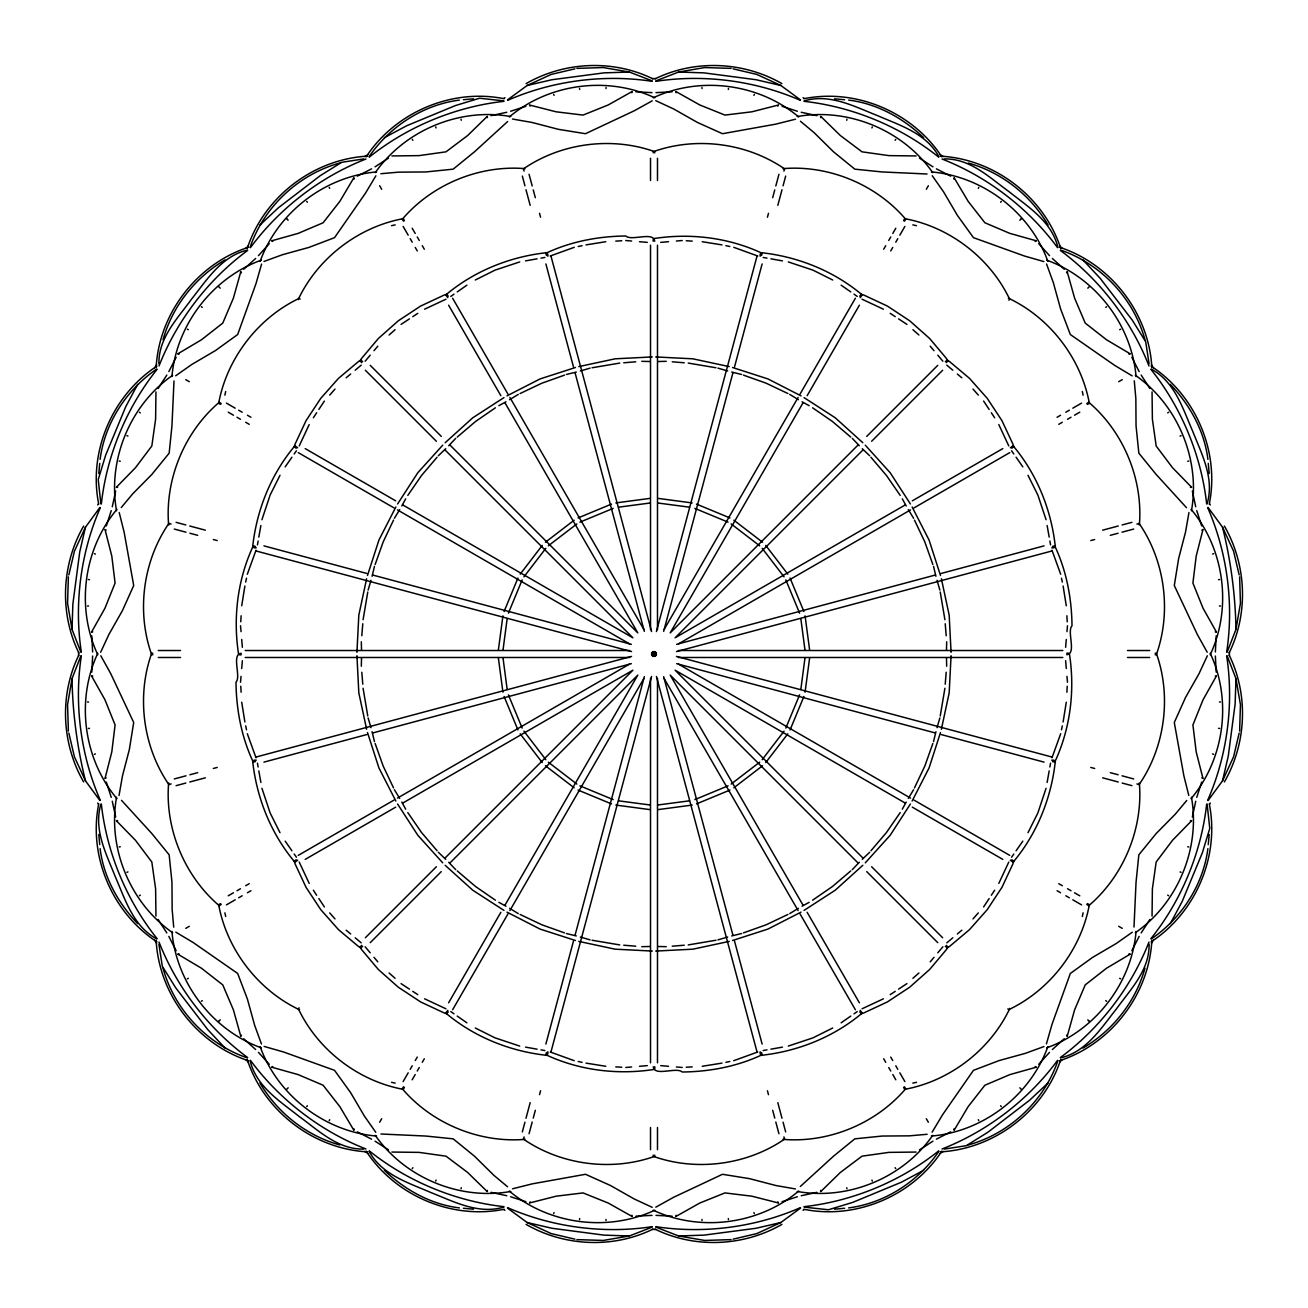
<?xml version="1.0" encoding="UTF-8"?>
<svg xmlns="http://www.w3.org/2000/svg" width="1308" height="1308" viewBox="0 0 1308 1308"><rect width="100%" height="100%" fill="white"/><g stroke="black" fill="none" stroke-linecap="round" stroke-linejoin="round"><path stroke-width="1.5" d="M155.946 391.909L155.619 419.1L151.826 445.995L135.492 467.692L116.494 487.148M1152.054 916.09L1152.381 888.9L1156.174 862.005L1172.508 840.308L1191.506 820.852M173.997 380.971L171.953 425.868L169.157 453.173L151.826 474.461L132.697 493.852L121.252 507.537M1134.003 927.029L1136.047 882.132L1138.843 854.827L1156.174 833.539L1175.303 814.148L1186.748 800.463M487.344 117.606L487.377 116.51M820.623 1191.49L820.656 1190.394M356.937 655.717L358.817 692.864L366.616 729.226M361.319 666.246L361.515 658.12M946.485 649.88L946.681 641.754M951.063 652.283L949.183 615.136L941.384 578.774M68.376 576.893L67.558 603.315L72.022 629.361L80.851 652.103M1239.624 731.107L1240.442 704.685L1235.978 678.639L1227.149 655.897M72.022 629.361L72.872 604.018L79.739 551.878L85.478 527.173L99.898 507.488M1235.978 678.639L1235.128 703.982L1228.261 756.122L1222.522 780.827L1208.101 800.512M547.823 256.254C548.363 253.932 547.006 251.79 544.341 252.951C508.469 257.267 473.758 271.459 446.028 294.725M760.177 1051.746C759.637 1054.068 760.994 1056.21 763.659 1055.049C799.531 1050.733 834.242 1036.541 861.972 1013.275M91.822 672.05L92.639 656.011M1215.361 651.989L1216.178 635.95M654.768 152.856L654.638 151.646C611.588 136.326 560.985 142.981 523.364 168.928L524.083 171.103M653.232 1155.144L653.362 1156.354C696.412 1171.674 747.015 1165.019 784.636 1139.072L783.917 1136.897M240.77 621.774L241.113 615.774M241.718 605.768L244.89 586.033M1066.282 702.232L1063.11 721.967M1066.887 692.226L1067.23 686.226M605.964 88.568L606.045 87.489M701.955 1220.511L702.036 1219.432M361.809 635.753L362.774 623.753M363.084 619.747L367.761 592.05M944.916 688.253L940.239 715.95M945.226 684.248L946.191 672.247M240.525 682.236L241.032 676.367M241.702 668.535L242.372 660.704M1065.628 647.296L1066.298 639.465M1066.968 631.633L1067.475 625.764M98.803 473.512L99.735 463.392M100.111 459.337C104.803 422.942 126.549 389.719 156.698 369.069M1207.889 848.663C1203.197 885.058 1181.451 918.281 1151.302 938.931M1208.265 844.608L1209.197 834.488M116.543 797.242C107.436 848.336 130.113 903.06 172.672 932.751M1191.457 510.758C1200.564 459.664 1177.887 404.94 1135.328 375.249M498.413 649.749L502.926 615.839M502.991 650.256L507.177 618.537M805.009 657.744L800.823 689.463M809.587 658.251L805.074 692.161M98.738 803.815C88.11 856.25 112.243 912.657 156.927 941.891M100.88 804.175C93.342 829.779 106.275 853.813 115.447 877.079C125.404 900.002 133.252 926.162 156.698 938.931M1207.12 503.825C1214.658 478.221 1201.725 454.187 1192.553 430.921C1182.595 407.998 1174.747 381.838 1151.302 369.069M1209.262 504.185C1219.89 451.751 1195.757 395.343 1151.073 366.109M101.337 503.858C106.749 455.348 126.565 407.507 157.042 369.379M1206.663 804.142C1201.251 852.653 1181.435 900.493 1150.958 938.621M654.719 241.261C653.787 231.107 631.224 241.391 625.813 235.996C598.41 236.274 570.958 241.473 546.106 253.147M653.281 1066.739C654.213 1076.893 676.776 1066.609 682.187 1072.004C709.59 1071.726 737.042 1066.527 761.894 1054.853M154.802 367.793L156.535 364.785M579.542 1219.612L579.673 1218.549M728.327 89.451L728.458 88.388M1153.198 940.207L1151.465 943.215M81.309 655.978C73.984 704.244 80.736 755.583 100.307 800.3M1226.691 652.022C1234.016 603.756 1227.264 552.417 1207.693 507.7M156.143 367.466C159.085 313.397 196.919 264.102 248.373 247.277M158.906 363.771C158.415 337.856 177.332 318.792 191.54 299.14C207.089 279.569 221.444 256.335 247.392 250.073M1149.094 944.229C1149.585 970.144 1130.668 989.208 1116.46 1008.86C1100.911 1028.431 1086.556 1051.665 1060.608 1057.927M1151.858 940.534C1148.915 994.603 1111.081 1043.898 1059.627 1060.723M545.91 1054.411L546.482 1052.499M762.09 253.588L761.518 255.501M171.937 376.541C176.351 324.825 212.419 277.836 261.224 260.178M1136.063 931.46C1131.649 983.175 1095.581 1030.164 1046.776 1047.822M80.851 655.897L72.022 678.639L67.558 704.685L68.376 731.107M1227.149 652.103L1235.978 629.361L1240.442 603.315L1239.624 576.893M119.044 795.477L122.462 775.955L129.328 749.598L133.71 722.49L110.69 673.555L100.814 655.782M1188.956 512.523L1185.539 532.045L1178.671 558.402L1174.29 585.51L1197.31 634.445L1207.186 652.218M257.447 544.864L258.134 540.989M258.821 537.114L260.881 525.522M1047.119 782.478L1049.18 770.886M1049.866 767.011L1050.553 763.136M461.054 1188.809L461.25 1187.729M846.75 120.271L846.946 119.192M245.691 582.109L246.509 578.185M1061.491 729.815L1062.309 725.891M224.894 395.179L225.679 391.501M1082.321 916.499L1083.106 912.82M112.275 506.768L115.66 491.072M1192.34 816.928L1195.725 801.232M68.834 574.915L74.425 551.175L85.478 527.173M1239.167 733.085L1233.575 756.825L1222.522 780.827M367.499 575.455L378.928 540.057L395.866 506.964M372.061 576.305L374.464 566.413M933.536 741.587L935.939 731.695M940.501 732.545L929.072 767.943L912.134 801.036M353.945 1130.047L354.19 1128.984M953.81 179.016L954.055 177.953M105.081 778.244L111.801 751.904L115.088 724.943L104.951 699.764L91.625 676.056M1202.919 529.756L1196.199 556.096L1192.912 583.057L1203.049 608.236L1216.375 631.944M522.333 1131.927L524.949 1122.166M525.996 1118.258L530.181 1102.644M545.877 1044.062L573.444 941.204M575.013 935.384L644.337 676.628M656.42 631.535L756.972 256.286M767.436 217.226L768.483 213.318M772.668 197.704L774.761 189.889M775.808 185.981L778.947 174.275M529.053 1133.725L532.192 1122.019M533.239 1118.111L535.332 1110.296M539.517 1094.682L540.564 1090.774M551.028 1051.714L651.58 676.465M663.663 631.372L732.987 372.617M734.556 366.796L762.123 263.938M777.819 205.356L782.004 189.742M783.051 185.834L785.667 176.073M240.737 271.933L233.396 298.126L222.769 323.109L201.383 339.835L178.002 353.716M1067.263 1036.067L1074.604 1009.874L1085.231 984.891L1106.617 968.165L1129.998 954.284M261.584 264.102L255.992 283.64L237.664 334.537L215.411 350.593L191.916 364.392L175.697 375.772M1046.416 1043.898L1052.008 1024.36L1070.336 973.463L1092.589 957.407L1116.084 943.608L1132.303 932.228M631.862 92.754L632.156 91.707M675.844 1216.293L676.138 1215.246M366.616 578.774L358.817 615.136L356.937 652.283M368.12 590.088L370.982 580.327M937.019 727.673L939.88 717.912M941.384 729.226L949.183 692.864L951.063 655.717M404.401 1087.324L403.387 1089.368C358.425 1081.111 317.942 1050.046 298.338 1008.762L299.091 1007.83M903.599 220.676L904.613 218.632C949.575 226.889 990.058 257.954 1009.662 299.238L1008.909 300.17M106.308 525.93L111.245 510.643M1196.755 797.357L1201.692 782.07M261.927 519.717L270.151 494.996L280.01 475.294M1046.073 788.283L1037.849 813.004L1027.99 832.706M753.948 95.402L754.307 94.372M553.693 1213.628L554.052 1212.598M375.134 564.516L383.211 541.839L393.544 520.077M932.866 743.484L924.789 766.161L914.455 787.923M247.31 574.261L256.008 550.243M1051.992 757.757L1060.69 733.739M163.026 339.769C172.362 306.252 195.17 277.525 225.058 259.9M1144.974 968.231C1135.638 1001.748 1112.83 1030.475 1082.942 1048.1M97.789 653.248C75.766 700.254 83.499 758.983 116.935 798.681M1210.211 654.752C1232.234 607.746 1224.501 549.017 1191.065 509.319M504.087 611.506L517.952 578.038M508.387 613.174L522.17 579.902M799.613 694.826L785.83 728.098M803.913 696.494L790.048 729.962M78.889 654.997C59.301 694.859 61.509 743.533 83.614 781.922M1229.111 653.003C1248.699 613.141 1246.491 564.467 1224.386 526.078M159.02 365.929C176.809 320.476 208.332 279.405 247.637 250.449M1148.98 942.071C1131.191 987.524 1099.668 1028.595 1060.363 1057.551M97.74 504.953L98.084 504.12M78.578 652.267L78.578 655.733M245.888 248.34L248.34 245.888M435.678 1181.075L436.087 1180.061M871.913 127.939L872.322 126.925M1062.112 1059.66L1059.66 1062.112M1229.422 655.733L1229.422 652.267M1209.916 803.88L1210.26 803.047M448.252 1011.803L446.846 1013.749L444.279 1012.997L420.587 1001.912L398.319 987.213L378.355 969.506L361.515 949.494L360.125 947.205L361.646 945.357M859.748 296.197L861.155 294.251L863.721 295.003L887.413 306.088L909.681 320.787L929.645 338.494L946.485 358.506L947.875 360.795L946.354 362.643M100.307 507.7C80.736 552.417 73.984 603.756 81.309 652.022M1207.693 800.3C1227.264 755.583 1234.016 704.244 1226.691 655.978M247.277 248.373C264.102 196.919 313.397 159.085 367.466 156.143M250.073 247.392C264.003 206.778 298.387 174.438 339.769 163.026M968.231 1144.974C1009.612 1133.562 1043.997 1101.222 1057.927 1060.608M1060.723 1059.627C1043.898 1111.081 994.603 1148.915 940.534 1151.858M445.963 1012.784L447.826 1010.332M862.037 295.216L860.173 297.668M260.178 261.224C277.836 212.419 324.825 176.351 376.541 171.937M1047.822 1046.776C1030.164 1095.581 983.175 1131.649 931.46 1136.063M83.614 526.078C61.509 564.467 59.301 613.141 78.889 653.003M1224.386 781.922C1246.491 743.533 1248.699 694.859 1229.111 654.997M100.667 652.202L109.022 634.233L122.462 610.542L133.71 585.51L124.146 532.258L119.208 512.54M1207.333 655.798L1198.978 673.767L1185.539 697.458L1174.29 722.49L1183.854 775.742L1188.792 795.46M299.205 445.946L309.195 424.593M998.805 883.407L1008.795 862.054M329.207 1120.645L329.681 1119.664M978.319 188.336L978.793 187.355M168.846 371.586L176.171 357.28M1131.829 950.72L1139.154 936.414M137.683 384.356L125.732 406.723L105.605 455.315L98.231 479.578L100.88 503.825M783.917 171.103L784.636 168.928C747.015 142.981 696.412 136.326 653.362 151.646L653.232 152.856M524.083 1136.897L523.364 1139.072C560.985 1165.019 611.588 1171.674 654.638 1156.354L654.768 1155.144M1170.317 923.644L1182.269 901.277L1202.395 852.685L1209.769 828.422L1207.12 804.175M397.599 503.972L417.792 472.76L442.725 445.161M401.785 505.967L405.676 498.839M902.324 809.161L906.215 802.033M910.401 804.028L890.208 835.24L865.275 862.839M253.147 546.106C237.843 578.904 233.118 616.117 238.236 651.875C238.203 653.804 239.135 655.586 241.261 654.719M240.95 1036.165L241.473 1035.2M1066.527 272.8L1067.05 271.835M1054.853 761.894C1070.157 729.096 1074.882 691.883 1069.764 656.125C1069.797 654.196 1068.865 652.414 1066.739 653.281M91.625 631.944L104.951 608.236L115.088 583.057L111.801 556.096L105.081 529.756M1216.375 676.056L1203.049 699.764L1192.912 724.943L1196.199 751.904L1202.919 778.244M379.647 1122.248L381.691 1118.716M403.126 1081.569L408.178 1072.822M410.205 1069.323L412.233 1065.807M415.257 1060.559L417.285 1057.06M448.611 1002.795L500.85 912.297M504.872 905.349L637.797 675.108L449.821 863.1M664.186 629.41L798.109 397.436M800.12 393.97L855.383 298.24M883.685 249.223L885.712 245.708M888.737 240.459L890.764 236.961M892.792 233.462L895.817 228.213M412.183 1079.787L415.208 1074.538M417.236 1071.039L419.263 1067.541M422.288 1062.292L424.315 1058.777M452.617 1009.76L507.88 914.03M509.891 910.564L643.814 678.59M803.128 402.651L670.203 632.892L858.179 444.9M807.15 395.703L859.389 305.205M890.715 250.94L892.743 247.441M895.767 242.193L897.795 238.677M899.822 235.178L904.874 226.431M926.309 189.284L928.353 185.752M353.716 178.002L339.835 201.383L323.109 222.769L298.126 233.396L271.933 240.737M954.284 1129.998L968.165 1106.617L984.891 1085.231L1009.874 1074.604L1036.067 1067.263M375.87 175.812L365.423 193.257L334.537 237.664L308.884 247.425L282.61 254.668L264.003 261.453M932.13 1132.188L942.577 1114.743L973.463 1070.336L999.116 1060.575L1025.39 1053.332L1043.997 1046.547M777.868 106.144L778.44 105.212M529.56 1202.788L530.132 1201.856M394.411 518.262L399.692 509.58M908.308 798.42L913.589 789.738M158.121 388.541L166.835 375.053M1141.165 932.947L1149.879 919.459M313.348 417.792L316.65 412.772M318.858 409.437L324.384 401.066M983.616 906.935L989.142 898.563M991.35 895.228L994.652 890.208M895.113 140.299L895.735 139.4M412.265 1168.6L412.887 1167.701M407.802 495.405L421.47 475.572L437.085 457.228M900.198 812.595L886.53 832.428L870.915 850.772M285.177 466.874L291.929 457.211M294.169 453.99L296.425 450.769M1011.575 857.23L1013.831 854.01M1016.071 850.789L1022.823 841.126M116.935 509.319C83.499 549.017 75.766 607.746 97.789 654.752M1191.065 798.681C1224.501 758.983 1232.234 700.254 1210.211 653.248M520.192 574.163L542.248 545.42M523.919 576.877L545.828 548.314M784.081 731.123L762.172 759.686M787.808 733.837L765.752 762.58M250.449 247.637C279.405 208.332 320.476 176.809 365.929 159.02M1057.551 1060.363C1028.595 1099.668 987.524 1131.191 942.071 1148.98M364.785 156.535L367.793 154.802M306.71 1106.601L307.364 1105.75M1000.636 202.25L1001.29 201.399M943.215 1151.465L940.207 1153.198M362.643 946.354L360.795 947.875L358.506 946.485L338.494 929.645L320.787 909.681L306.088 887.413L295.003 863.721L294.251 861.155L296.197 859.748M945.357 361.646L947.205 360.125L949.494 361.515L969.506 378.355L987.213 398.319L1001.912 420.587L1012.997 444.279L1013.749 446.846L1011.803 448.252M366.109 156.927C395.343 112.243 451.751 88.11 504.185 98.738M369.069 156.698C389.719 126.549 422.942 104.803 459.337 100.111M848.663 1207.889C885.058 1203.197 918.281 1181.451 938.931 1151.302M941.891 1151.073C912.657 1195.757 856.25 1219.89 803.815 1209.262M375.249 172.672C404.94 130.113 459.664 107.436 510.758 116.543M932.751 1135.328C903.06 1177.887 848.336 1200.564 797.242 1191.457M783.149 168.912L783.394 168.601C828.961 164.939 876.098 184.477 905.725 219.27L904.482 221.183M524.851 1139.088L524.606 1139.399C479.039 1143.061 431.902 1123.523 402.275 1088.73L403.518 1086.817M365.145 361.204L370.213 355.187M374.006 350.675L377.799 346.179M930.201 961.821L933.994 957.325M937.787 952.813L942.855 946.796M218.55 1021.434L219.254 1020.6M219.499 1020.681L220.202 1019.848M1087.798 288.152L1089.45 286.566M329.698 395.081L335.012 389.081M972.989 918.919L978.302 912.919M258.477 255.632L269.252 243.729M1038.748 1064.271L1049.523 1052.368M297.668 860.173L295.216 862.037M1010.332 447.826L1012.784 445.963M445.161 442.725L472.76 417.792L503.972 397.599M448.693 445.734L455.707 438.376M852.293 869.624L859.307 862.266M862.839 865.275L835.24 890.208L804.028 910.401M294.725 446.028C271.459 473.758 257.267 508.469 252.951 544.341C251.79 547.006 253.932 548.363 256.254 547.823M1013.275 861.972C1036.541 834.242 1050.733 799.531 1055.049 763.659C1056.21 760.994 1054.068 759.637 1051.746 760.177M365.341 937.754L436.381 866.714M444.9 858.179L632.892 670.203L402.651 803.128M866.714 436.381L937.754 365.341M370.246 942.659L441.286 871.619M863.1 449.821L675.108 637.797L905.349 504.872M871.619 441.286L942.659 370.246M487.148 116.494L467.692 135.492L445.995 151.826L419.1 155.619L391.909 155.946M820.852 1191.506L840.308 1172.508L862.005 1156.174L888.9 1152.381L916.09 1152.054M507.651 121.53L474.461 151.826L453.173 169.157L425.868 171.953L398.629 172.149L380.857 173.719M800.349 1186.47L833.539 1156.174L854.827 1138.843L882.132 1136.047L909.371 1135.851L927.143 1134.281M438.376 455.707L445.734 448.693M862.266 859.307L869.624 852.293M221.183 904.482L219.27 905.725C184.477 876.098 164.939 828.961 168.601 783.394L168.912 783.149M1086.817 403.518L1088.73 402.275C1123.523 431.902 1143.061 479.039 1139.399 524.606L1139.088 524.851M259.9 225.058L278.424 207.743L320.149 175.73L341.682 162.323L363.771 158.906M1048.1 1082.942L1029.576 1100.257L987.851 1132.27L966.318 1145.677L944.229 1149.094M243.729 269.252L255.632 258.477M1052.368 1049.523L1064.271 1038.748M389.081 335.012L395.081 329.698M912.919 978.302L918.919 972.989M1020.6 219.254L1021.434 218.55M1019.848 220.202L1020.681 219.499M286.566 1089.45L288.152 1087.798M457.228 437.085L475.572 421.47L495.405 407.802M850.772 870.915L832.428 886.53L812.595 900.198M346.179 377.799L350.675 374.006M355.187 370.213L361.204 365.145M946.796 942.855L952.813 937.787M957.325 933.994L961.821 930.201M172.672 375.249C130.113 404.94 107.436 459.664 116.543 510.758M1135.328 932.751C1177.887 903.06 1200.564 848.336 1191.457 797.242M545.42 542.248L574.163 520.192M548.314 545.828L576.877 523.919M759.686 762.172L731.123 784.081M762.58 765.752L733.837 787.808M156.927 366.109C112.243 395.343 88.11 451.751 98.738 504.185M1151.073 941.891C1195.757 912.657 1219.89 856.25 1209.262 803.815M369.379 157.042C407.507 126.565 455.348 106.749 503.858 101.337M938.621 1150.958C900.493 1181.435 852.653 1201.251 804.142 1206.663M201.399 1001.29L202.25 1000.636M1105.75 307.364L1106.601 306.71M507.488 99.898L527.173 85.478L551.175 74.425L574.915 68.834M733.085 1239.167L756.825 1233.575L780.827 1222.522L800.512 1208.101M509.319 116.935C549.017 83.499 607.746 75.766 654.752 97.789M798.681 1191.065C758.983 1224.501 700.254 1232.234 653.248 1210.211M450.769 296.425L453.99 294.169M457.211 291.929L466.874 285.177M841.126 1022.823L850.789 1016.071M854.01 1013.831L857.23 1011.575M139.4 895.735L140.299 895.113M1167.701 412.887L1168.6 412.265M401.066 324.384L409.437 318.858M412.772 316.65L417.792 313.348M890.208 994.652L895.228 991.35M898.563 989.142L906.935 983.616M375.053 166.835L388.541 158.121M919.459 1149.879L932.947 1141.165M506.964 395.866L540.057 378.928L575.455 367.499M509.58 399.692L518.262 394.411M789.738 913.589L798.42 908.308M801.036 912.134L767.943 929.072L732.545 940.501M105.212 778.44L106.144 777.868M1201.856 530.132L1202.788 529.56M228.213 895.817L233.462 892.792M236.961 890.764L240.459 888.737M245.708 885.712L249.223 883.685M298.24 855.383L393.97 800.12M397.436 798.109L629.41 664.186M912.297 500.85L1002.795 448.611M1057.06 417.285L1060.559 415.257M1065.807 412.233L1069.323 410.205M1072.822 408.178L1081.569 403.126M1118.716 381.691L1122.248 379.647M185.752 928.353L189.284 926.309M226.431 904.874L235.178 899.822M238.677 897.795L242.193 895.767M247.441 892.743L250.94 890.715M305.205 859.389L395.703 807.15M678.59 643.814L910.564 509.891M914.03 507.88L1009.76 452.617M1058.777 424.315L1062.292 422.288M1067.541 419.263L1071.039 417.236M1074.538 415.208L1079.787 412.183M631.944 91.625L608.236 104.951L583.057 115.088L556.096 111.801L529.756 105.081M676.056 1216.375L699.764 1203.049L724.943 1192.912L751.904 1196.199L778.244 1202.919M652.218 100.814L634.445 110.69L585.51 133.71L558.402 129.328L532.045 122.462L512.523 119.044M655.782 1207.186L673.555 1197.31L722.49 1174.29L749.598 1178.671L775.955 1185.539L795.477 1188.956M1035.2 241.473L1036.165 240.95M271.835 1067.05L272.8 1066.527M498.839 405.676L505.967 401.785M802.033 906.215L809.161 902.324M171.103 783.917L168.928 784.636C142.981 747.015 136.326 696.412 151.646 653.362L152.856 653.232M1136.897 524.083L1139.072 523.364C1165.019 560.985 1171.674 611.588 1156.354 654.638L1155.144 654.768M384.356 137.683L406.723 125.732L455.315 105.605L479.578 98.231L503.825 100.88M923.644 1170.317L901.277 1182.269L852.685 1202.395L828.422 1209.769L804.175 1207.12M357.28 176.171L371.586 168.846M936.414 1139.154L950.72 1131.829M475.294 280.01L494.996 270.151L519.717 261.927M832.706 1027.99L813.004 1037.849L788.283 1046.073M1119.664 329.681L1120.645 329.207M187.355 978.793L188.336 978.319M520.077 393.544L541.839 383.211L564.516 375.134M787.923 914.455L766.161 924.789L743.484 932.866M424.593 309.195L445.946 299.205M862.054 1008.795L883.407 998.805M526.078 83.614C564.467 61.509 613.141 59.301 653.003 78.889M781.922 1224.386C743.533 1246.491 694.859 1248.699 654.997 1229.111M578.038 517.952L611.506 504.087M579.902 522.17L613.174 508.387M728.098 785.83L694.826 799.613M729.962 790.048L696.494 803.913M507.7 100.307C552.417 80.736 603.756 73.984 652.022 81.309M800.3 1207.693C755.583 1227.264 704.244 1234.016 655.978 1226.691M504.12 98.084L504.953 97.74M652.267 78.578L655.733 78.578M126.925 872.322L127.939 871.913M1180.061 436.087L1181.075 435.678M655.733 1229.422L652.267 1229.422M803.047 1210.26L803.88 1209.916M255.501 761.518L253.588 762.09M1052.499 546.482L1054.411 545.91M654.997 78.889C694.859 59.301 743.533 61.509 781.922 83.614M655.897 80.851L678.639 72.022L704.685 67.558L731.107 68.376M576.893 1239.624L603.315 1240.442L629.361 1235.978L652.103 1227.149M653.003 1229.111C613.141 1248.699 564.467 1246.491 526.078 1224.386M653.248 97.789C700.254 75.766 758.983 83.499 798.681 116.935M654.752 1210.211C607.746 1232.234 549.017 1224.501 509.319 1191.065M1008.386 298.469L1008.762 298.338C1050.046 317.942 1081.111 358.425 1089.368 403.387L1087.324 404.401M299.614 1009.531L299.238 1009.662C257.954 990.058 226.889 949.575 218.632 904.613L220.676 903.599M550.243 256.008L574.261 247.31M733.739 1060.69L757.757 1051.992M94.372 754.307L95.402 753.948M1212.598 554.052L1213.628 553.693M510.643 111.245L525.93 106.308M782.07 1201.692L797.357 1196.755M578.774 366.616L615.136 358.817L652.283 356.937M580.327 370.982L590.088 368.12M717.912 939.88L727.673 937.019M729.226 941.384L692.864 949.183L655.717 951.063M91.707 632.156L92.754 631.862M1215.246 676.138L1216.293 675.844M174.275 778.947L185.981 775.808M189.889 774.761L197.704 772.668M213.318 768.483L217.226 767.436M256.286 756.972L631.535 656.42M676.628 644.337L935.384 575.013M941.204 573.444L1044.062 545.877M1102.644 530.181L1118.258 525.996M1122.166 524.949L1131.927 522.333M176.073 785.667L185.834 783.051M189.742 782.004L205.356 777.819M263.938 762.123L366.796 734.556M372.617 732.987L631.372 663.663M676.465 651.58L1051.714 551.028M1090.774 540.564L1094.682 539.517M1110.296 535.332L1118.111 533.239M1122.019 532.192L1133.725 529.053M778.244 105.081L751.904 111.801L724.943 115.088L699.764 104.951L676.056 91.625M529.756 1202.919L556.096 1196.199L583.057 1192.912L608.236 1203.049L631.944 1216.375M795.46 119.208L775.742 124.146L722.49 133.71L697.458 122.462L673.767 109.022L655.798 100.667M512.54 1188.792L532.258 1183.854L585.51 1174.29L610.542 1185.539L634.233 1198.978L652.202 1207.333M1128.984 354.19L1130.047 353.945M177.953 954.055L179.016 953.81M566.413 374.464L576.305 372.061M731.695 935.939L741.587 933.536M527.173 85.478L551.878 79.739L604.018 72.872L629.361 72.022L652.103 80.851M780.827 1222.522L756.122 1228.261L703.982 1235.128L678.639 1235.978L655.897 1227.149M491.072 115.66L506.768 112.275M801.232 1195.725L816.928 1192.34M391.501 225.679L395.179 224.894M912.82 1083.106L916.499 1082.321M578.185 246.509L582.109 245.691M586.033 244.89L605.768 241.718M721.967 1063.11L702.232 1066.282M725.891 1062.309L729.815 1061.491M1187.729 461.25L1188.809 461.054M119.192 846.946L120.271 846.75M592.05 367.761L619.747 363.084M715.95 940.239L688.253 944.916M525.522 260.881L537.114 258.821M540.989 258.134L544.864 257.447M763.136 1050.553L767.011 1049.866M770.886 1049.18L782.478 1047.119M615.839 502.926L649.749 498.413M618.537 507.177L650.256 502.991M689.463 800.823L657.744 805.009M692.161 805.074L658.251 809.587M655.978 81.309C704.244 73.984 755.583 80.736 800.3 100.307M652.022 1226.691C603.756 1234.016 552.417 1227.264 507.7 1207.693M88.388 728.458L89.451 728.327M1218.549 579.673L1219.612 579.542M803.815 98.738C856.25 88.11 912.657 112.243 941.891 156.927M804.175 100.88C829.779 93.342 853.813 106.275 877.079 115.447C900.002 125.404 926.162 133.252 938.931 156.698M503.825 1207.12C478.221 1214.658 454.187 1201.725 430.921 1192.553C407.998 1182.595 381.838 1174.747 369.069 1151.302M504.185 1209.262C451.751 1219.89 395.343 1195.757 366.109 1151.073M797.242 116.543C848.336 107.436 903.06 130.113 932.751 172.672M510.758 1191.457C459.664 1200.564 404.94 1177.887 375.249 1135.328M463.392 99.735L473.512 98.803M834.488 1209.197L844.608 1208.265M660.704 242.372L668.535 241.702M676.367 241.032L682.236 240.525M625.764 1067.475L631.633 1066.968M639.465 1066.298L647.296 1065.628M623.753 362.774L635.753 361.809M672.247 946.191L684.248 945.226M87.489 606.045L88.568 605.964M1219.432 702.036L1220.511 701.955M615.774 241.113L621.774 240.77M686.226 1067.23L692.226 1066.887M152.856 654.768L151.646 654.638C136.326 611.588 142.981 560.985 168.928 523.364L171.103 524.083M1155.144 653.232L1156.354 653.362C1171.674 696.412 1165.019 747.015 1139.072 784.636L1136.897 783.917M656.011 92.639L672.05 91.822M635.95 1216.178L651.989 1215.361M576.893 68.376L603.315 67.558L629.361 72.022M731.107 1239.624L704.685 1240.442L678.639 1235.978M655.717 356.937L692.864 358.817L729.226 366.616M658.12 361.515L666.246 361.319M641.754 946.681L649.88 946.485M652.283 951.063L615.136 949.183L578.774 941.384M116.51 487.377L117.606 487.344M1190.394 820.656L1191.49 820.623M158.284 650.517L180.52 650.517M245.201 650.517L629.639 650.517M678.361 650.517L1062.799 650.517M1127.48 650.517L1149.716 650.517M158.284 657.483L180.52 657.483M245.201 657.483L629.639 657.483M678.361 657.483L1062.799 657.483M1127.48 657.483L1149.716 657.483M916.09 155.946L888.9 155.619L862.005 151.826L840.308 135.492L820.852 116.494M391.909 1152.054L419.1 1152.381L445.995 1156.174L467.692 1172.508L487.148 1191.506M927.029 173.997L882.132 171.953L854.827 169.157L833.539 151.826L814.148 132.697L800.463 121.252M380.971 1134.003L425.868 1136.047L453.173 1138.843L474.461 1156.174L493.852 1175.303L507.537 1186.748M1190.394 487.344L1191.49 487.377M116.51 820.623L117.606 820.656M641.754 361.319L649.88 361.515M658.12 946.485L666.246 946.681M678.639 72.022L703.982 72.872L756.122 79.739L780.827 85.478L800.512 99.898M629.361 1235.978L604.018 1235.128L551.878 1228.261L527.173 1222.522L507.488 1208.101M1051.746 547.823C1054.068 548.363 1056.21 547.006 1055.049 544.341C1050.733 508.469 1036.541 473.758 1013.275 446.028M256.254 760.177C253.932 759.637 251.79 760.994 252.951 763.659C257.267 799.531 271.459 834.242 294.725 861.972M635.95 91.822L651.989 92.639M656.011 1215.361L672.05 1216.178M686.226 240.77L692.226 241.113M702.232 241.718L721.967 244.89M605.768 1066.282L586.033 1063.11M615.774 1066.887L621.774 1067.23M1219.432 605.964L1220.511 606.045M87.489 701.955L88.568 702.036M672.247 361.809L684.248 362.774M688.253 363.084L715.95 367.761M619.747 944.916L592.05 940.239M623.753 945.226L635.753 946.191M625.764 240.525L631.633 241.032M639.465 241.702L647.296 242.372M660.704 1065.628L668.535 1066.298M676.367 1066.968L682.236 1067.475M834.488 98.803L844.608 99.735M848.663 100.111C877.047 103.561 903.109 118.129 923.644 137.683M459.337 1207.889C430.953 1204.439 404.891 1189.871 384.356 1170.317M463.392 1208.265L473.512 1209.197M658.251 498.413L692.161 502.926M657.744 502.991L689.463 507.177M650.256 805.009L618.537 800.823M649.749 809.587L615.839 805.074M804.142 101.337C852.653 106.749 900.493 126.565 938.621 157.042M503.858 1206.663C455.348 1201.251 407.507 1181.435 369.379 1150.958M1066.739 654.719C1076.893 653.787 1066.609 631.224 1072.004 625.813C1071.726 598.41 1066.527 570.958 1054.853 546.106M241.261 653.281C231.107 654.213 241.391 676.776 235.996 682.187C236.274 709.59 241.473 737.042 253.147 761.894M940.207 154.802L943.215 156.535M88.388 579.542L89.451 579.673M1218.549 728.327L1219.612 728.458M367.793 1153.198L364.785 1151.465M940.534 156.143C994.603 159.085 1043.898 196.919 1060.723 248.373M944.229 158.906C970.144 158.415 989.208 177.332 1008.86 191.54C1028.431 207.089 1051.665 221.444 1057.927 247.392M363.771 1149.094C337.856 1149.585 318.792 1130.668 299.14 1116.46C279.569 1100.911 256.335 1086.556 250.073 1060.608M367.466 1151.858C313.397 1148.915 264.102 1111.081 247.277 1059.627M253.588 545.91L255.501 546.482M1054.411 762.09L1052.499 761.518M931.46 171.937C983.175 176.351 1030.164 212.419 1047.822 261.224M376.541 1136.063C324.825 1131.649 277.836 1095.581 260.178 1046.776M763.136 257.447L767.011 258.134M770.886 258.821L782.478 260.881M525.522 1047.119L537.114 1049.18M540.989 1049.866L544.864 1050.553M119.192 461.054L120.271 461.25M1187.729 846.75L1188.809 846.946M725.891 245.691L729.815 246.509M578.185 1061.491L582.109 1062.309M801.232 112.275L816.928 115.66M912.82 224.894L916.499 225.679M391.501 1082.321L395.179 1083.106M491.072 1192.34L506.768 1195.725M733.085 68.834L756.825 74.425L780.827 85.478M574.915 1239.167L551.175 1233.575L527.173 1222.522M732.545 367.499L767.943 378.928L801.036 395.866M731.695 372.061L741.587 374.464M566.413 933.536L576.305 935.939M575.455 940.501L540.057 929.072L506.964 912.134M177.953 353.945L179.016 354.19M1128.984 953.81L1130.047 954.055M176.073 522.333L185.834 524.949M189.742 525.996L205.356 530.181M263.938 545.877L366.796 573.444M372.617 575.013L631.372 644.337M676.465 656.42L1051.714 756.972M1090.774 767.436L1094.682 768.483M1110.296 772.668L1118.111 774.761M1122.019 775.808L1133.725 778.947M174.275 529.053L185.981 532.192M189.889 533.239L197.704 535.332M213.318 539.517L217.226 540.564M256.286 551.028L631.535 651.58M676.628 663.663L935.384 732.987M941.204 734.556L1044.062 762.123M1102.644 777.819L1118.258 782.004M1122.166 783.051L1131.927 785.667M1036.067 240.737L1009.874 233.396L984.891 222.769L968.165 201.383L954.284 178.002M271.933 1067.263L298.126 1074.604L323.109 1085.231L339.835 1106.617L353.716 1129.998M1043.898 261.584L1024.36 255.992L973.463 237.664L957.407 215.411L943.608 191.916L932.228 175.697M264.102 1046.416L283.64 1052.008L334.537 1070.336L350.593 1092.589L364.392 1116.084L375.772 1132.303M1215.246 631.862L1216.293 632.156M91.707 675.844L92.754 676.138M717.912 368.12L727.673 370.982M580.327 937.019L590.088 939.88M220.676 404.401L218.632 403.387C226.889 358.425 257.954 317.942 299.238 298.338L300.17 299.091M1087.324 903.599L1089.368 904.613C1081.111 949.575 1050.046 990.058 1008.762 1009.662L1007.83 1008.909M782.07 106.308L797.357 111.245M510.643 1196.755L525.93 1201.692M788.283 261.927L813.004 270.151L832.706 280.01M519.717 1046.073L494.996 1037.849L475.294 1027.99M1212.598 753.948L1213.628 754.307M94.372 553.693L95.402 554.052M743.484 375.134L766.161 383.211L787.923 393.544M564.516 932.866L541.839 924.789L520.077 914.455M733.739 247.31L757.757 256.008M550.243 1051.992L574.261 1060.69M968.231 163.026C1001.748 172.362 1030.475 195.17 1048.1 225.058M339.769 1144.974C306.252 1135.638 277.525 1112.83 259.9 1082.942M696.494 504.087L729.962 517.952M694.826 508.387L728.098 522.17M613.174 799.613L579.902 785.83M611.506 803.913L578.038 790.048M942.071 159.02C987.524 176.809 1028.595 208.332 1057.551 247.637M365.929 1148.98C320.476 1131.191 279.405 1099.668 250.449 1060.363M803.047 97.74L803.88 98.084M1059.66 245.888L1062.112 248.34M126.925 435.678L127.939 436.087M1180.061 871.913L1181.075 872.322M248.34 1062.112L245.888 1059.66M504.12 1209.916L504.953 1210.26M296.197 448.252L294.251 446.846L295.003 444.279L306.088 420.587L320.787 398.319L338.494 378.355L358.506 361.515L360.795 360.125L362.643 361.646M1011.803 859.748L1013.749 861.155L1012.997 863.721L1001.912 887.413L987.213 909.681L969.506 929.645L949.494 946.485L947.205 947.875L945.357 946.354M1059.627 247.277C1111.081 264.102 1148.915 313.397 1151.858 367.466M1060.608 250.073C1101.222 264.003 1133.562 298.387 1144.974 339.769M163.026 968.231C174.438 1009.612 206.778 1043.997 247.392 1057.927M248.373 1060.723C196.919 1043.898 159.085 994.603 156.143 940.534M295.216 445.963L297.668 447.826M1012.784 862.037L1010.332 860.173M1046.776 260.178C1095.581 277.836 1131.649 324.825 1136.063 376.541M261.224 1047.822C212.419 1030.164 176.351 983.175 171.937 931.46M862.054 299.205L883.407 309.195M424.593 998.805L445.946 1008.795M187.355 329.207L188.336 329.681M1119.664 978.319L1120.645 978.793M936.414 168.846L950.72 176.171M357.28 1131.829L371.586 1139.154M804.028 397.599L835.24 417.792L862.839 442.725M802.033 401.785L809.161 405.676M498.839 902.324L505.967 906.215M503.972 910.401L472.76 890.208L445.161 865.275M761.894 253.147C729.096 237.843 691.883 233.118 656.125 238.236C654.196 238.203 652.414 239.135 653.281 241.261M546.106 1054.853C578.904 1070.157 616.117 1074.882 651.875 1069.764C653.804 1069.797 655.586 1068.865 654.719 1066.739M271.835 240.95L272.8 241.473M1035.2 1066.527L1036.165 1067.05M185.752 379.647L189.284 381.691M226.431 403.126L235.178 408.178M238.677 410.205L242.193 412.233M247.441 415.257L250.94 417.285M305.205 448.611L395.703 500.85M402.651 504.872L632.892 637.797L444.9 449.821M678.59 664.186L910.564 798.109M914.03 800.12L1009.76 855.383M1058.777 883.685L1062.292 885.712M1067.541 888.737L1071.039 890.764M1074.538 892.792L1079.787 895.817M228.213 412.183L233.462 415.208M236.961 417.236L240.459 419.263M245.708 422.288L249.223 424.315M298.24 452.617L393.97 507.88M397.436 509.891L629.41 643.814M905.349 803.128L675.108 670.203L863.1 858.179M912.297 807.15L1002.795 859.389M1057.06 890.715L1060.559 892.743M1065.807 895.767L1069.323 897.795M1072.822 899.822L1081.569 904.874M1118.716 926.309L1122.248 928.353M1129.998 353.716L1106.617 339.835L1085.231 323.109L1074.604 298.126L1067.263 271.933M178.002 954.284L201.383 968.165L222.769 984.891L233.396 1009.874L240.737 1036.067M1132.188 375.87L1114.743 365.423L1070.336 334.537L1060.575 308.884L1053.332 282.61L1046.547 264.003M175.812 932.13L193.257 942.577L237.664 973.463L247.425 999.116L254.668 1025.39L261.453 1043.997M1201.856 777.868L1202.788 778.44M105.212 529.56L106.144 530.132M789.738 394.411L798.42 399.692M509.58 908.308L518.262 913.589M919.459 158.121L932.947 166.835M375.053 1141.165L388.541 1149.879M890.208 313.348L895.228 316.65M898.563 318.858L906.935 324.384M401.066 983.616L409.437 989.142M412.772 991.35L417.792 994.652M1167.701 895.113L1168.6 895.735M139.4 412.265L140.299 412.887M812.595 407.802L832.428 421.47L850.772 437.085M495.405 900.198L475.572 886.53L457.228 870.915M841.126 285.177L850.789 291.929M854.01 294.169L857.23 296.425M450.769 1011.575L453.99 1013.831M457.211 1016.071L466.874 1022.823M733.837 520.192L762.58 542.248M731.123 523.919L759.686 545.828M576.877 784.081L548.314 762.172M574.163 787.808L545.42 765.752M1060.363 250.449C1099.668 279.405 1131.191 320.476 1148.98 365.929M247.637 1057.551C208.332 1028.595 176.809 987.524 159.02 942.071M1151.465 364.785L1153.198 367.793M201.399 306.71L202.25 307.364M1105.75 1000.636L1106.601 1001.29M156.535 943.215L154.802 940.207M361.646 362.643L360.125 360.795L361.515 358.506L378.355 338.494L398.319 320.787L420.587 306.088L444.279 295.003L446.846 294.251L448.252 296.197M946.354 945.357L947.875 947.205L946.485 949.494L929.645 969.506L909.681 987.213L887.413 1001.912L863.721 1012.997L861.155 1013.749L859.748 1011.803M1139.088 783.149L1139.399 783.394C1143.061 828.961 1123.523 876.098 1088.73 905.725L1086.817 904.482M168.912 524.851L168.601 524.606C164.939 479.039 184.477 431.902 219.27 402.275L221.183 403.518M946.796 365.145L952.813 370.213M957.325 374.006L961.821 377.799M346.179 930.201L350.675 933.994M355.187 937.787L361.204 942.855M286.566 218.55L287.4 219.254M287.319 219.499L288.152 220.202M1019.848 1087.798L1021.434 1089.45M912.919 329.698L918.919 335.012M389.081 972.989L395.081 978.302M1052.368 258.477L1064.271 269.252M243.729 1038.748L255.632 1049.523M447.826 297.668L445.963 295.216M860.173 1010.332L862.037 1012.784M865.275 445.161L890.208 472.76L910.401 503.972M862.266 448.693L869.624 455.707M438.376 852.293L445.734 859.307M442.725 862.839L417.792 835.24L397.599 804.028M861.972 294.725C834.242 271.459 799.531 257.267 763.659 252.951C760.994 251.79 759.637 253.932 760.177 256.254M446.028 1013.275C473.758 1036.541 508.469 1050.733 544.341 1055.049C547.006 1056.21 548.363 1054.068 547.823 1051.746M370.246 365.341L441.286 436.381M449.821 444.9L637.797 632.892L504.872 402.651M871.619 866.714L942.659 937.754M365.341 370.246L436.381 441.286M858.179 863.1L670.203 675.108L803.128 905.349M866.714 871.619L937.754 942.659M1191.506 487.148L1172.508 467.692L1156.174 445.995L1152.381 419.1L1152.054 391.909M116.494 820.852L135.492 840.308L151.826 862.005L155.619 888.9L155.946 916.09M1186.47 507.651L1156.174 474.461L1138.843 453.173L1136.047 425.868L1135.851 398.629L1134.281 380.857M121.53 800.349L151.826 833.539L169.157 854.827L171.953 882.132L172.149 909.371L173.719 927.143M852.293 438.376L859.307 445.734M448.693 862.266L455.707 869.624M1082.942 259.9L1100.257 278.424L1132.27 320.149L1145.677 341.682L1149.094 363.771M403.518 221.183L402.275 219.27C431.902 184.477 479.039 164.939 524.606 168.601L524.851 168.912M904.482 1086.817L905.725 1088.73C876.098 1123.523 828.961 1143.061 783.394 1139.399L783.149 1139.088M225.058 1048.1L207.743 1029.576L175.73 987.851L162.323 966.318L158.906 944.229M1038.748 243.729L1049.523 255.632M258.477 1052.368L269.252 1064.271M972.989 389.081L978.302 395.081M329.698 912.919L335.012 918.919M1088.746 1020.6L1089.45 1021.434M1087.798 1019.848L1088.501 1020.681M218.55 286.566L220.202 288.152M870.915 457.228L886.53 475.572L900.198 495.405M437.085 850.772L421.47 832.428L407.802 812.595M930.201 346.179L933.994 350.675M937.787 355.187L942.855 361.204M365.145 946.796L370.213 952.813M374.006 957.325L377.799 961.821M1170.317 384.356C1189.871 404.891 1204.439 430.953 1207.889 459.337M137.683 923.644C118.129 903.109 103.561 877.047 100.111 848.663M765.752 545.42L787.808 574.163M762.172 548.314L784.081 576.877M545.828 759.686L523.919 731.123M542.248 762.58L520.192 733.837M1150.958 369.379C1181.435 407.507 1201.251 455.348 1206.663 503.858M157.042 938.621C126.565 900.493 106.749 852.653 101.337 804.142M306.71 201.399L307.364 202.25M1000.636 1105.75L1001.29 1106.601M1208.101 507.488L1222.522 527.173L1233.575 551.175L1239.167 574.915M68.834 733.085L74.425 756.825L85.478 780.827L99.898 800.512M1011.575 450.769L1013.831 453.99M1016.071 457.211L1022.823 466.874M285.177 841.126L291.929 850.789M294.169 854.01L296.425 857.23M412.265 139.4L412.887 140.299M895.113 1167.701L895.735 1168.6M983.616 401.066L989.142 409.437M991.35 412.772L994.652 417.792M313.348 890.208L316.65 895.228M318.858 898.563L324.384 906.935M1141.165 375.053L1149.879 388.541M158.121 919.459L166.835 932.947M912.134 506.964L929.072 540.057L940.501 575.455M908.308 509.58L913.589 518.262M394.411 789.738L399.692 798.42M395.866 801.036L378.928 767.943L367.499 732.545M529.56 105.212L530.132 106.144M777.868 1201.856L778.44 1202.788M412.183 228.213L415.208 233.462M417.236 236.961L419.263 240.459M422.288 245.708L424.315 249.223M452.617 298.24L507.88 393.97M509.891 397.436L643.814 629.41M807.15 912.297L859.389 1002.795M890.715 1057.06L892.743 1060.559M895.767 1065.807L897.795 1069.323M899.822 1072.822L904.874 1081.569M926.309 1118.716L928.353 1122.248M379.647 185.752L381.691 189.284M403.126 226.431L408.178 235.178M410.205 238.677L412.233 242.193M415.257 247.441L417.285 250.94M448.611 305.205L500.85 395.703M664.186 678.59L798.109 910.564M800.12 914.03L855.383 1009.76M883.685 1058.777L885.712 1062.292M888.737 1067.541L890.764 1071.039M892.792 1074.538L895.817 1079.787M1066.527 1035.2L1067.05 1036.165M240.95 271.835L241.473 272.8M902.324 498.839L906.215 505.967M401.785 802.033L405.676 809.161M1131.829 357.28L1139.154 371.586M168.846 936.414L176.171 950.72M1027.99 475.294L1037.849 494.996L1046.073 519.717M280.01 832.706L270.151 813.004L261.927 788.283M978.319 1119.664L978.793 1120.645M329.207 187.355L329.681 188.336M914.455 520.077L924.789 541.839L932.866 564.516M393.544 787.923L383.211 766.161L375.134 743.484M998.805 424.593L1008.795 445.946M299.205 862.054L309.195 883.407M790.048 578.038L803.913 611.506M785.83 579.902L799.613 613.174M522.17 728.098L508.387 694.826M517.952 729.962L504.087 696.494M1209.916 504.12L1210.26 504.953M435.678 126.925L436.087 127.939M871.913 1180.061L872.322 1181.075M97.74 803.047L98.084 803.88M546.482 255.501L545.91 253.588M761.518 1052.499L762.09 1054.411M1009.531 1008.386L1009.662 1008.762C990.058 1050.046 949.575 1081.111 904.613 1089.368L903.599 1087.324M298.469 299.614L298.338 299.238C317.942 257.954 358.425 226.889 403.387 218.632L404.401 220.676M1051.992 550.243L1060.69 574.261M247.31 733.739L256.008 757.757M553.693 94.372L554.052 95.402M753.948 1212.598L754.307 1213.628M1196.755 510.643L1201.692 525.93M106.308 782.07L111.245 797.357M937.019 580.327L939.88 590.088M368.12 717.912L370.982 727.673M675.844 91.707L676.138 92.754M631.862 1215.246L632.156 1216.293M529.053 174.275L532.192 185.981M533.239 189.889L535.332 197.704M539.517 213.318L540.564 217.226M551.028 256.286L651.58 631.535M663.663 676.628L732.987 935.384M734.556 941.204L762.123 1044.062M777.819 1102.644L782.004 1118.258M783.051 1122.166L785.667 1131.927M522.333 176.073L524.949 185.834M525.996 189.742L530.181 205.356M545.877 263.938L573.444 366.796M575.013 372.617L644.337 631.372M656.42 676.465L756.972 1051.714M767.436 1090.774L768.483 1094.682M772.668 1110.296L774.761 1118.111M775.808 1122.019L778.947 1133.725M953.81 1128.984L954.055 1130.047M353.945 177.953L354.19 179.016M933.536 566.413L935.939 576.305M372.061 731.695L374.464 741.587M1222.522 527.173C1230.828 560.56 1235.357 594.96 1235.978 629.361M85.478 780.827C77.172 747.44 72.643 713.04 72.022 678.639M1192.34 491.072L1195.725 506.768M1082.321 391.501L1083.106 395.179M224.894 912.82L225.679 916.499M112.275 801.232L115.66 816.928M1061.491 578.185L1062.309 582.109M1063.11 586.033L1066.282 605.768M244.89 721.967L241.718 702.232M245.691 725.891L246.509 729.815M846.75 1187.729L846.946 1188.809M461.054 119.192L461.25 120.271M940.239 592.05L944.916 619.747M367.761 715.95L363.084 688.253M1047.119 525.522L1049.18 537.114M1049.866 540.989L1050.553 544.864M257.447 763.136L258.134 767.011M258.821 770.886L260.881 782.478M805.074 615.839L809.587 649.749M800.823 618.537L805.009 650.256M507.177 689.463L502.991 657.744M502.926 692.161L498.413 658.251M579.542 88.388L579.673 89.451M728.327 1218.549L728.458 1219.612M1208.265 463.392L1209.197 473.512M98.803 834.488L99.735 844.608M1065.628 660.704L1066.298 668.535M1066.968 676.367L1067.475 682.236M240.525 625.764L241.032 631.633M241.702 639.465L242.372 647.296M945.226 623.753L946.191 635.753M361.809 672.247L362.774 684.248M701.955 87.489L702.036 88.568M605.964 1219.432L606.045 1220.511M1066.887 615.774L1067.23 621.774M240.77 686.226L241.113 692.226M1215.361 656.011L1216.178 672.05M91.822 635.95L92.639 651.989M946.485 658.12L946.681 666.246M361.319 641.754L361.515 649.88M820.623 116.51L820.656 117.606M487.344 1190.394L487.377 1191.49M657.483 158.284L657.483 180.52M657.483 245.201L657.483 629.639M657.483 678.361L657.483 1062.799M657.483 1127.48L657.483 1149.716M650.517 158.284L650.517 180.52M650.517 245.201L650.517 629.639M650.517 678.361L650.517 1062.799M650.517 1127.48L650.517 1149.716M653.559 653.101L653.689 656.452L654.948 651.711L652.496 655.962L654.311 654.311L655.962 652.479L651.711 654.948L656.452 653.673L651.548 653.689L653.886 654.441L656.289 654.948L652.038 652.496L655.521 655.962L654.392 653.771L653.052 651.711L654.327 656.452L654.311 651.548L653.559 653.886L653.052 656.289L655.504 652.038L652.038 655.521L656.289 653.052L651.548 654.327L654 654.458L656.452 654.311L651.711 653.052L655.962 655.504L654.311 653.689L652.479 652.038L654.948 656.289L653.673 651.548L653.559 653.101"/></g></svg>
